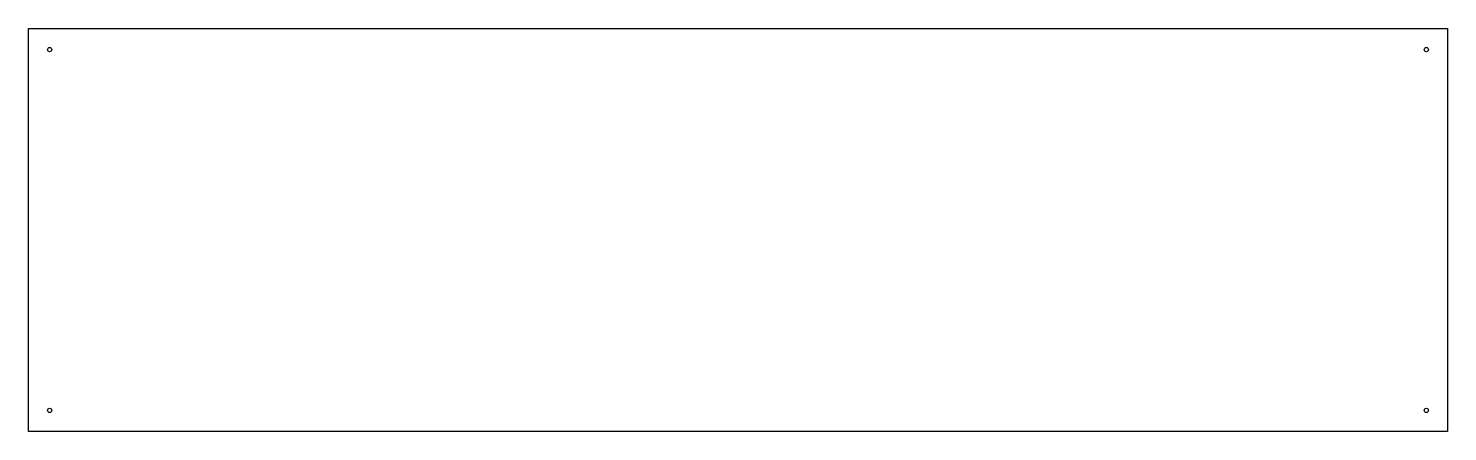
# Model space of a CAD drawing. Header units: millimetres. Extents: x -347 to -13, y -122 to -28.
import ezdxf

# ---------------------------------------------------------------- set-up
doc = ezdxf.new("R2010")
doc.units = ezdxf.units.MM
doc.layers.get('0').update_dxf_attribs({"linetype": 'CONTINUOUS'})

msp = doc.modelspace()

# ---------------------------------------------------------------- linework, layer by layer
msp.add_lwpolyline([(-347, -27.5), (-13, -27.5), (-13, -122.5), (-347, -122.5)], close=True)
for centre in [(-342, -32.5), (-18, -32.5), (-342, -117.5), (-18, -117.5)]:
    msp.add_circle(centre, 0.5)

doc.saveas('drawing.dxf')
